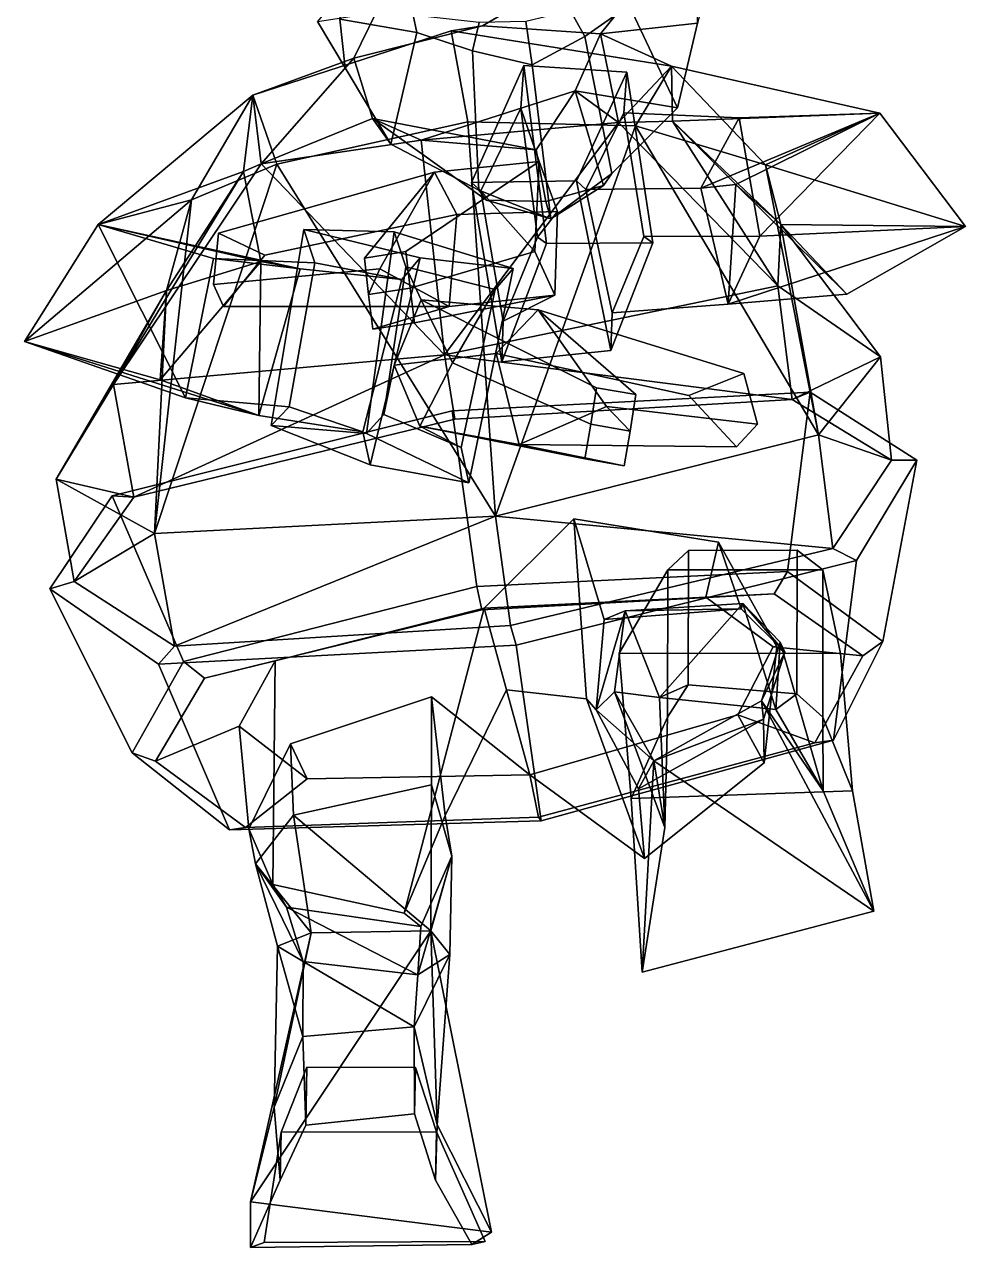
# Model space of a CAD drawing. Extents: x -149 to 137, y -214 to 356.
# Drawn here: x -148.9 to 136.9, y -214.1 to 157.4 of the extents above; entities that cross this region are included whole.
import ezdxf

# ---------------------------------------------------------------- set-up
doc = ezdxf.new("R2010")
doc.units = 0

msp = doc.modelspace()

# ---------------------------------------------------------------- linework, layer by layer
for points in [[(26.019169, 154.550995, 8.360332), (-9.78468, 156.968262, -10.542089), (-1.065837, 162.040588, -32.704002), (39.562607, 171.474426, -24.187868)], [(55.540085, 157.812531, 16.568977), (26.019169, 154.550995, 8.360332), (39.562607, 171.474426, -24.187868), (59.645699, 173.519714, 8.243686)], [(34.742367, 163.158936, 62.493526), (49.418957, 132.110352, 39.7701), (55.540085, 157.812531, 16.568977), (55.2421, 172.804749, 44.893772)], [(-51.475811, 144.172852, 20.11179), (-53.101048, 158.995911, 48.480522), (-50.879509, 169.472595, 42.483795), (-59.918949, 158.28064, 12.201929)], [(-50.879509, 169.472595, 42.483795), (-53.101048, 158.995911, 48.480522), (-29.737837, 154.940643, 64.628174), (-30.835779, 160.211304, 72.569351)], [(21.235703, 153.68869, 85.519745), (34.742367, 163.158936, 62.493526), (34.999069, 168.602264, 70.389862), (16.885857, 161.553497, 81.361115)], [(-51.475811, 144.172852, 20.11179), (-59.918949, 158.28064, 12.201929), (-42.118744, 161.063721, -21.483767), (-48.917171, 147.105164, 8.259896)], [(-48.917171, 147.105164, 8.259896), (-42.118744, 161.063721, -21.483767), (-1.065837, 162.040588, -32.704002), (-9.78468, 156.968262, -10.542089)], [(-12.820107, 149.348114, 86.647179), (-10.859841, 158.017181, 82.279648), (-30.835779, 160.211304, 72.569351), (-29.737837, 154.940643, 64.628174)], [(5.297358, 145.110565, 94.325317), (21.235703, 153.68869, 85.519745), (16.885857, 161.553497, 81.361115), (3.400343, 158.313904, 87.855492)], [(29.483265, 112.168213, 77.755455), (49.418957, 132.110352, 39.7701), (34.742367, 163.158936, 62.493526), (21.235703, 153.68869, 85.519745)], [(-19.273649, 155.496643, -15.530874), (-79.560959, 135.950439, -17.213139), (-48.917171, 147.105164, 8.259896), (-9.78468, 156.968262, -10.542089)], [(-29.737837, 154.940643, 64.628174), (-53.101048, 158.995911, 48.480522), (-51.475811, 144.172852, 20.11179), (-37.613323, 121.0177, 42.65134)], [(-9.78468, 156.968262, -10.542089), (26.019169, 154.550995, 8.360332), (47.549129, 144.685425, -17.251844), (-19.273649, 155.496643, -15.530874)], [(5.297358, 145.110565, 94.325317), (3.400343, 158.313904, 87.855492), (-10.859841, 158.017181, 82.279648), (-12.820107, 149.348114, 86.647179)], [(49.418957, 132.110352, 39.7701), (18.299456, 137.267578, 33.046604), (26.019169, 154.550995, 8.360332), (55.540085, 157.812531, 16.568977)], [(-19.273649, 155.496643, -15.530874), (-14.25439, 127.789185, -61.069496), (-72.231888, 115.002045, -56.758469), (-79.560959, 135.950439, -17.213139)], [(-10.888273, 107.022675, 79.09198), (-12.820107, 149.348114, 86.647179), (-29.737837, 154.940643, 64.628174), (-37.613323, 121.0177, 42.65134)], [(-19.273649, 155.496643, -15.530874), (47.549129, 144.685425, -17.251844), (36.671589, 126.597137, -53.761028), (-14.25439, 127.789185, -61.069496)], [(10.931698, 98.399017, 84.681419), (29.483265, 112.168213, 77.755455), (21.235703, 153.68869, 85.519745), (5.297358, 145.110565, 94.325317)], [(31.517584, 127.573792, 41.395271), (26.019169, 154.550995, 8.360332), (18.299456, 137.267578, 33.046604)], [(47.549129, 144.685425, -17.251844), (26.019169, 154.550995, 8.360332), (31.517584, 127.573792, 41.395271)], [(10.931698, 98.399017, 84.681419), (5.297358, 145.110565, 94.325317), (-12.820107, 149.348114, 86.647179), (-10.888273, 107.022675, 79.09198)], [(-79.560959, 135.950439, -17.213139), (-77.04528, 115.046936, 38.156963), (-48.917171, 147.105164, 8.259896)], [(-77.04528, 115.046936, 38.156963), (-43.264057, 128.785583, 32.93219), (-48.917171, 147.105164, 8.259896)], [(-37.613323, 121.0177, 42.65134), (-51.475811, 144.172852, 20.11179), (-48.917171, 147.105164, 8.259896), (-43.264057, 128.785583, 32.93219)], [(18.759064, 109.901611, 69.871445), (-13.179877, 109.404205, 78.641739), (2.766244, 144.930908, 140.359558), (34.052998, 142.937958, 132.196793)], [(-13.179877, 109.404205, 78.641739), (-10.359131, 106.815582, 89.94854), (1.833014, 131.965698, 136.319275), (2.766244, 144.930908, 140.359558)], [(9.655846, 90.850937, 170.229889), (2.766244, 144.930908, 140.359558), (1.833014, 131.965698, 136.319275), (6.940658, 92.760071, 159.333496)], [(9.655846, 90.850937, 170.229889), (41.967888, 91.045227, 162.956009), (34.052998, 142.937958, 132.196793), (2.766244, 144.930908, 140.359558)], [(18.759064, 109.901611, 69.871445), (34.052998, 142.937958, 132.196793), (33.143055, 130.579041, 128.263397), (21.627657, 107.228333, 81.369225)], [(47.935226, 128.069305, 24.02858), (47.549129, 144.685425, -17.251844), (31.517584, 127.573792, 41.395271)], [(41.967888, 91.045227, 162.956009), (39.210098, 92.943176, 151.887833), (33.143055, 130.579041, 128.263397), (34.052998, 142.937958, 132.196793)], [(76.155785, 114.734863, -36.275158), (36.671589, 126.597137, -53.761028), (47.549129, 144.685425, -17.251844)], [(47.935226, 128.069305, 24.02858), (110.857033, 130.463379, 88.295403), (47.549129, 144.685425, -17.251844)], [(76.155785, 114.734863, -36.275158), (47.549129, 144.685425, -17.251844), (110.857033, 130.463379, 88.295403)], [(-82.419342, 112.759277, 20.359606), (-79.560959, 135.950439, -17.213139), (-126.549553, 96.629868, 76.763428)], [(-98.175758, 104.085587, -41.470562), (-126.549553, 96.629868, 76.763428), (-79.560959, 135.950439, -17.213139)], [(-98.175758, 104.085587, -41.470562), (-79.560959, 135.950439, -17.213139), (-72.231888, 115.002045, -56.758469)], [(-82.419342, 112.759277, 20.359606), (-77.04528, 115.046936, 38.156963), (-79.560959, 135.950439, -17.213139)], [(6.543421, 119.316956, 32.660107), (-28.397575, 122.282532, 42.87886), (18.299456, 137.267578, 33.046604)], [(-28.397575, 122.282532, 42.87886), (31.517584, 127.573792, 41.395271), (18.299456, 137.267578, 33.046604)], [(26.994642, 108.527924, 62.266491), (9.420463, 103.612656, 59.104565), (6.543421, 119.316956, 32.660107), (18.299456, 137.267578, 33.046604)], [(29.483265, 112.168213, 77.755455), (26.994642, 108.527924, 62.266491), (18.299456, 137.267578, 33.046604), (49.418957, 132.110352, 39.7701)], [(6.103876, 88.39032, 98.875374), (7.421338, 115.725189, 121.081558), (1.833014, 131.965698, 136.319275), (-10.359131, 106.815582, 89.94854)], [(12.964046, 100.543915, 145.66626), (6.940658, 92.760071, 159.333496), (1.833014, 131.965698, 136.319275), (7.421338, 115.725189, 121.081558)], [(68.12632, 129.029602, 119.262459), (56.511906, 107.678406, 72.012749), (21.627657, 107.228333, 81.369225), (33.143055, 130.579041, 128.263397)], [(39.210098, 92.943176, 151.887833), (74.402603, 93.142822, 143.767685), (68.12632, 129.029602, 119.262459), (33.143055, 130.579041, 128.263397)], [(47.935226, 128.069305, 24.02858), (67.183426, 108.754822, 67.803665), (110.857033, 130.463379, 88.295403)], [(56.511906, 107.678406, 72.012749), (110.857033, 130.463379, 88.295403), (67.183426, 108.754822, 67.803665)], [(56.511906, 107.678406, 72.012749), (68.12632, 129.029602, 119.262459), (110.857033, 130.463379, 88.295403)], [(74.402603, 93.142822, 143.767685), (110.857033, 130.463379, 88.295403), (68.12632, 129.029602, 119.262459)], [(74.402603, 93.142822, 143.767685), (136.905396, 96.072525, 94.224991), (110.857033, 130.463379, 88.295403)], [(76.155785, 114.734863, -36.275158), (110.857033, 130.463379, 88.295403), (136.905396, 96.072525, 94.224991)], [(-28.397575, 122.282532, 42.87886), (-43.264057, 128.785583, 32.93219), (-77.04528, 115.046936, 38.156963)], [(-5.88601, 8.05014, -101.381866), (-72.231888, 115.002045, -56.758469), (-14.25439, 127.789185, -61.069496)], [(-10.888273, 107.022675, 79.09198), (-37.613323, 121.0177, 42.65134), (-43.264057, 128.785583, 32.93219), (-8.580415, 103.993713, 63.444221)], [(-8.580415, 103.993713, 63.444221), (-43.264057, 128.785583, 32.93219), (6.543421, 119.316956, 32.660107), (9.420463, 103.612656, 59.104565)], [(6.543421, 119.316956, 32.660107), (-43.264057, 128.785583, 32.93219), (-28.397575, 122.282532, 42.87886)], [(-21.330664, 57.104584, 111.002663), (31.517584, 127.573792, 41.395271), (-28.397575, 122.282532, 42.87886)], [(-21.330664, 57.104584, 111.002663), (79.915749, 77.971344, 82.525177), (31.517584, 127.573792, 41.395271)], [(-5.88601, 8.05014, -101.381866), (-14.25439, 127.789185, -61.069496), (36.671589, 126.597137, -53.761028)], [(92.282341, 32.777893, -64.649445), (-5.88601, 8.05014, -101.381866), (36.671589, 126.597137, -53.761028)], [(79.915749, 77.971344, 82.525177), (47.935226, 128.069305, 24.02858), (31.517584, 127.573792, 41.395271)], [(92.282341, 32.777893, -64.649445), (36.671589, 126.597137, -53.761028), (76.155785, 114.734863, -36.275158)], [(79.915749, 77.971344, 82.525177), (80.77552, 96.678268, 0.623871), (47.935226, 128.069305, 24.02858)], [(80.77552, 96.678268, 0.623871), (67.183426, 108.754822, 67.803665), (47.935226, 128.069305, 24.02858)], [(-21.330664, 57.104584, 111.002663), (-28.397575, 122.282532, 42.87886), (-77.04528, 115.046936, 38.156963)], [(-45.645802, 86.455414, 81.86499), (-24.365753, 112.568115, 130.607315), (7.421338, 115.725189, 121.081558), (-33.074612, 88.38829, 79.479378)], [(-31.781075, 77.350861, 81.861626), (-33.074612, 88.38829, 79.479378), (7.421338, 115.725189, 121.081558), (6.103876, 88.39032, 98.875374)], [(-17.598551, 99.632507, 163.868988), (12.964046, 100.543915, 145.66626), (7.421338, 115.725189, 121.081558), (-24.365753, 112.568115, 130.607315)], [(-82.419342, 112.759277, 20.359606), (-126.549553, 96.629868, 76.763428), (-77.118629, 85.350403, 61.274426)], [(-21.330664, 57.104584, 111.002663), (-77.04528, 115.046936, 38.156963), (-121.839149, 47.99733, 74.776611)], [(-121.839149, 47.99733, 74.776611), (-77.04528, 115.046936, 38.156963), (-82.419342, 112.759277, 20.359606)], [(-121.839149, 47.99733, 74.776611), (-82.419342, 112.759277, 20.359606), (-105.733658, 76.597809, -9.105298)], [(-109.472549, 2.803879, -72.39801), (-72.231888, 115.002045, -56.758469), (-5.88601, 8.05014, -101.381866)], [(-109.472549, 2.803879, -72.39801), (-98.175758, 104.085587, -41.470562), (-72.231888, 115.002045, -56.758469)], [(-105.733658, 76.597809, -9.105298), (-82.419342, 112.759277, 20.359606), (-77.118629, 85.350403, 61.274426)], [(-91.524048, 78.405548, 126.682129), (-89.992592, 93.957581, 141.449677), (-24.365753, 112.568115, 130.607315), (-41.038055, 83.127716, 105.949745)], [(-75.910477, 87.301117, 156.712051), (-17.598551, 99.632507, 163.868988), (-24.365753, 112.568115, 130.607315), (-89.992592, 93.957581, 141.449677)], [(-44.387844, 75.384247, 84.131416), (-41.038055, 83.127716, 105.949745), (-24.365753, 112.568115, 130.607315), (-45.645802, 86.455414, 81.86499)], [(10.931698, 98.399017, 84.681419), (26.994642, 108.527924, 62.266491), (29.483265, 112.168213, 77.755455)], [(92.282341, 32.777893, -64.649445), (76.155785, 114.734863, -36.275158), (80.77552, 96.678268, 0.623871)], [(80.77552, 96.678268, 0.623871), (76.155785, 114.734863, -36.275158), (136.905396, 96.072525, 94.224991)], [(29.213495, 58.382919, 110.868843), (-3.921851, 54.958984, 118.483345), (-13.179877, 109.404205, 78.641739), (18.759064, 109.901611, 69.871445)], [(-3.921851, 54.958984, 118.483345), (-3.484678, 67.272491, 120.51133), (-10.359131, 106.815582, 89.94854), (-13.179877, 109.404205, 78.641739)], [(10.931698, 98.399017, 84.681419), (9.420463, 103.612656, 59.104565), (26.994642, 108.527924, 62.266491)], [(29.213495, 58.382919, 110.868843), (18.759064, 109.901611, 69.871445), (21.627657, 107.228333, 81.369225), (29.614788, 69.785919, 112.732582)], [(64.759453, 72.454681, 104.473221), (56.511906, 107.678406, 72.012749), (67.183426, 108.754822, 67.803665)], [(64.759453, 72.454681, 104.473221), (67.183426, 108.754822, 67.803665), (100.827736, 75.501312, 76.946602)], [(100.827736, 75.501312, 76.946602), (67.183426, 108.754822, 67.803665), (80.77552, 96.678268, 0.623871)], [(-98.175758, 104.085587, -41.470562), (-148.924545, 61.108658, 64.897606), (-126.549553, 96.629868, 76.763428)], [(-105.733658, 76.597809, -9.105298), (-148.924545, 61.108658, 64.897606), (-98.175758, 104.085587, -41.470562)], [(-109.472549, 2.803879, -72.39801), (-105.733658, 76.597809, -9.105298), (-98.175758, 104.085587, -41.470562)], [(10.931698, 98.399017, 84.681419), (-10.888273, 107.022675, 79.09198), (-8.580415, 103.993713, 63.444221)], [(12.147812, 75.168655, 128.241104), (6.103876, 88.39032, 98.875374), (-10.359131, 106.815582, 89.94854), (-3.484678, 67.272491, 120.51133)], [(56.511906, 107.678406, 72.012749), (64.759453, 72.454681, 104.473221), (29.614788, 69.785919, 112.732582), (21.627657, 107.228333, 81.369225)], [(-19.897184, 71.717499, 136.701065), (12.147812, 75.168655, 128.241104), (12.964046, 100.543915, 145.66626), (-17.598551, 99.632507, 163.868988)], [(10.931698, 98.399017, 84.681419), (-8.580415, 103.993713, 63.444221), (9.420463, 103.612656, 59.104565)], [(12.147812, 75.168655, 128.241104), (-3.484678, 67.272491, 120.51133), (6.940658, 92.760071, 159.333496), (12.964046, 100.543915, 145.66626)], [(-100.019791, 43.950439, 123.284142), (-126.549553, 96.629868, 76.763428), (-148.924545, 61.108658, 64.897606)], [(-65.143311, 83.211243, 69.225311), (-77.118629, 85.350403, 61.274426), (-126.549553, 96.629868, 76.763428)], [(-65.143311, 83.211243, 69.225311), (-126.549553, 96.629868, 76.763428), (-91.513519, 86.269562, 115.253159)], [(-100.019791, 43.950439, 123.284142), (-91.513519, 86.269562, 115.253159), (-126.549553, 96.629868, 76.763428)], [(-88.431282, 71.712738, 144.565796), (-19.897184, 71.717499, 136.701065), (-17.598551, 99.632507, 163.868988), (-75.910477, 87.301117, 156.712051)], [(79.915749, 77.971344, 82.525177), (111.106934, 56.463577, 1.652997), (80.77552, 96.678268, 0.623871)], [(111.106934, 56.463577, 1.652997), (92.282341, 32.777893, -64.649445), (80.77552, 96.678268, 0.623871)], [(100.827736, 75.501312, 76.946602), (80.77552, 96.678268, 0.623871), (136.905396, 96.072525, 94.224991)], [(-88.431282, 71.712738, 144.565796), (-75.910477, 87.301117, 156.712051), (-89.992592, 93.957581, 141.449677), (-91.524048, 78.405548, 126.682129)], [(-45.057056, 33.202744, 165.251129), (-36.606621, 94.441055, 158.70816), (-64.062035, 95.095505, 141.525742), (-73.985313, 35.574295, 149.2966)], [(-73.985313, 35.574295, 149.2966), (-64.062035, 95.095505, 141.525742), (-60.70179, 84.947784, 134.124741), (-68.567719, 41.308502, 140.841965)], [(-28.741579, 86.505615, 79.168442), (-64.062035, 95.095505, 141.525742), (-36.606621, 94.441055, 158.70816), (-0.540653, 83.315308, 96.250343)], [(-28.741579, 86.505615, 79.168442), (-34.292164, 79.892822, 87.714577), (-60.70179, 84.947784, 134.124741), (-64.062035, 95.095505, 141.525742)], [(-45.057056, 33.202744, 165.251129), (-39.728039, 38.885941, 156.941422), (-33.125275, 83.764709, 151.014816), (-36.606621, 94.441055, 158.70816)], [(-0.540653, 83.315308, 96.250343), (-36.606621, 94.441055, 158.70816), (-33.125275, 83.764709, 151.014816), (-6.00349, 76.850006, 104.668098)], [(29.213495, 58.382919, 110.868843), (29.614788, 69.785919, 112.732582), (39.210098, 92.943176, 151.887833), (41.967888, 91.045227, 162.956009)], [(64.759453, 72.454681, 104.473221), (74.402603, 93.142822, 143.767685), (39.210098, 92.943176, 151.887833), (29.614788, 69.785919, 112.732582)], [(64.759453, 72.454681, 104.473221), (100.827736, 75.501312, 76.946602), (136.905396, 96.072525, 94.224991)], [(64.759453, 72.454681, 104.473221), (136.905396, 96.072525, 94.224991), (74.402603, 93.142822, 143.767685)], [(-3.921851, 54.958984, 118.483345), (9.655846, 90.850937, 170.229889), (6.940658, 92.760071, 159.333496), (-3.484678, 67.272491, 120.51133)], [(29.213495, 58.382919, 110.868843), (41.967888, 91.045227, 162.956009), (9.655846, 90.850937, 170.229889), (-3.921851, 54.958984, 118.483345)], [(-68.567719, 41.308502, 140.841965), (-60.70179, 84.947784, 134.124741), (-91.513519, 86.269562, 115.253159), (-100.019791, 43.950439, 123.284142)], [(-91.513519, 86.269562, 115.253159), (-60.70179, 84.947784, 134.124741), (-34.292164, 79.892822, 87.714577), (-65.143311, 83.211243, 69.225311)], [(-43.910641, 23.671326, 95.478325), (-46.113506, 33.665756, 100.856224), (-34.292164, 79.892822, 87.714577), (-28.741579, 86.505615, 79.168442)], [(-44.387844, 75.384247, 84.131416), (-45.645802, 86.455414, 81.86499), (-33.074612, 88.38829, 79.479378), (-31.781075, 77.350861, 81.861626)], [(-43.910641, 23.671326, 95.478325), (-28.741579, 86.505615, 79.168442), (-0.540653, 83.315308, 96.250343), (-13.915786, 18.169556, 110.895668)], [(-30.507973, 66.816498, 84.679375), (-31.781075, 77.350861, 81.861626), (6.103876, 88.39032, 98.875374), (12.147812, 75.168655, 128.241104)], [(-107.694817, 49.436356, 50.926365), (-105.733658, 76.597809, -9.105298), (-77.118629, 85.350403, 61.274426)], [(-77.76664, 38.666, 84.016876), (-107.694817, 49.436356, 50.926365), (-77.118629, 85.350403, 61.274426)], [(-88.431282, 71.712738, 144.565796), (-91.524048, 78.405548, 126.682129), (-41.038055, 83.127716, 105.949745), (-19.897184, 71.717499, 136.701065)], [(-77.76664, 38.666, 84.016876), (-77.118629, 85.350403, 61.274426), (-65.143311, 83.211243, 69.225311)], [(-65.143311, 83.211243, 69.225311), (-34.292164, 79.892822, 87.714577), (-46.113506, 33.665756, 100.856224), (-77.76664, 38.666, 84.016876)], [(-43.119282, 64.874878, 87.061333), (-19.897184, 71.717499, 136.701065), (-41.038055, 83.127716, 105.949745), (-44.387844, 75.384247, 84.131416)], [(-36.620632, 53.937958, 145.252991), (-28.425707, 73.76622, 128.300201), (-33.125275, 83.764709, 151.014816), (-39.728039, 38.885941, 156.941422)], [(-18.963684, 54.638977, 103.635086), (-6.00349, 76.850006, 104.668098), (-33.125275, 83.764709, 151.014816), (-28.425707, 73.76622, 128.300201)], [(-13.915786, 18.169556, 110.895668), (-0.540653, 83.315308, 96.250343), (-6.00349, 76.850006, 104.668098), (-16.302399, 28.956497, 116.71566)], [(-107.694817, 49.436356, 50.926365), (-148.924545, 61.108658, 64.897606), (-105.733658, 76.597809, -9.105298)], [(-121.839149, 47.99733, 74.776611), (-105.733658, 76.597809, -9.105298), (-139.282547, 19.264099, -7.963419)], [(-139.282547, 19.264099, -7.963419), (-105.733658, 76.597809, -9.105298), (-109.472549, 2.803879, -72.39801)], [(-43.119282, 64.874878, 87.061333), (-44.387844, 75.384247, 84.131416), (-31.781075, 77.350861, 81.861626), (-30.507973, 66.816498, 84.679375)], [(-43.119282, 64.874878, 87.061333), (-30.507973, 66.816498, 84.679375), (12.147812, 75.168655, 128.241104), (-19.897184, 71.717499, 136.701065)], [(-28.870749, 35.392059, 125.041321), (-16.302399, 28.956497, 116.71566), (-6.00349, 76.850006, 104.668098), (-18.963684, 54.638977, 103.635086)], [(84.232758, 43.535324, 79.346359), (79.915749, 77.971344, 82.525177), (-21.330664, 57.104584, 111.002663)], [(84.232758, 43.535324, 79.346359), (111.106934, 56.463577, 1.652997), (79.915749, 77.971344, 82.525177)], [(-5.651666, 57.423035, 168.92485), (7.138364, 70.686615, 137.62059), (-28.425707, 73.76622, 128.300201), (-36.620632, 53.937958, 145.252991)], [(23.083714, 35.976944, 90.584793), (-18.963684, 54.638977, 103.635086), (-28.425707, 73.76622, 128.300201), (24.85825, 47.029922, 88.621208)], [(36.772762, 44.962585, 93.229118), (24.85825, 47.029922, 88.621208), (-28.425707, 73.76622, 128.300201), (7.138364, 70.686615, 137.62059)], [(52.910538, 44.680206, 172.338135), (69.577164, 51.393723, 159.980652), (7.138364, 70.686615, 137.62059), (-5.651666, 57.423035, 168.92485)], [(73.674271, 36.002045, 145.537598), (27.836693, 41.394287, 116.028114), (7.138364, 70.686615, 137.62059), (69.577164, 51.393723, 159.980652)], [(35.05407, 33.876907, 95.084854), (36.772762, 44.962585, 93.229118), (7.138364, 70.686615, 137.62059), (27.836693, 41.394287, 116.028114)], [(-77.76664, 38.666, 84.016876), (-100.019791, 43.950439, 123.284142), (-148.924545, 61.108658, 64.897606)], [(-77.76664, 38.666, 84.016876), (-148.924545, 61.108658, 64.897606), (-107.694817, 49.436356, 50.926365)], [(-115.722305, 13.828705, 71.666916), (-21.330664, 57.104584, 111.002663), (-121.839149, 47.99733, 74.776611)], [(-115.722305, 13.828705, 71.666916), (-18.169071, 37.567062, 104.259552), (-21.330664, 57.104584, 111.002663)], [(1.380036, 29.807373, 142.268555), (-5.651666, 57.423035, 168.92485), (-36.620632, 53.937958, 145.252991), (-28.870749, 35.392059, 125.041321)], [(84.232758, 43.535324, 79.346359), (-21.330664, 57.104584, 111.002663), (-18.169071, 37.567062, 104.259552)], [(67.335709, 29.128235, 162.471512), (52.910538, 44.680206, 172.338135), (-5.651666, 57.423035, 168.92485), (1.380036, 29.807373, 142.268555)], [(84.232758, 43.535324, 79.346359), (114.370163, 25.08139, 8.512494), (111.106934, 56.463577, 1.652997)], [(114.370163, 25.08139, 8.512494), (92.282341, 32.777893, -64.649445), (111.106934, 56.463577, 1.652997)], [(-28.870749, 35.392059, 125.041321), (-36.620632, 53.937958, 145.252991), (-39.728039, 38.885941, 156.941422), (-16.302399, 28.956497, 116.71566)], [(21.253157, 25.421738, 92.986824), (-28.870749, 35.392059, 125.041321), (-18.963684, 54.638977, 103.635086), (23.083714, 35.976944, 90.584793)], [(67.335709, 29.128235, 162.471512), (73.674271, 36.002045, 145.537598), (69.577164, 51.393723, 159.980652), (52.910538, 44.680206, 172.338135)], [(-115.722305, 13.828705, 71.666916), (-121.839149, 47.99733, 74.776611), (-139.282547, 19.264099, -7.963419)], [(-11.491745, -13.317764, 127.236687), (82.836197, -8.778503, 98.072754), (89.748428, 45.757721, 87.84549), (-18.996454, 40.031769, 116.268425)], [(-18.996454, 40.031769, 116.268425), (89.748428, 45.757721, 87.84549), (84.232758, 43.535324, 79.346359), (-18.169071, 37.567062, 104.259552)], [(35.05407, 33.876907, 95.084854), (23.083714, 35.976944, 90.584793), (24.85825, 47.029922, 88.621208), (36.772762, 44.962585, 93.229118)], [(89.748428, 45.757721, 87.84549), (82.836197, -8.778503, 98.072754), (111.815025, -29.971596, 19.135365), (122.068382, 25.061005, 9.036418)], [(122.068382, 25.061005, 9.036418), (114.370163, 25.08139, 8.512494), (84.232758, 43.535324, 79.346359), (89.748428, 45.757721, 87.84549)], [(-77.76664, 38.666, 84.016876), (-46.113506, 33.665756, 100.856224), (-68.567719, 41.308502, 140.841965), (-100.019791, 43.950439, 123.284142)], [(-43.910641, 23.671326, 95.478325), (-73.985313, 35.574295, 149.2966), (-68.567719, 41.308502, 140.841965), (-46.113506, 33.665756, 100.856224)], [(67.335709, 29.128235, 162.471512), (1.380036, 29.807373, 142.268555), (27.836693, 41.394287, 116.028114), (73.674271, 36.002045, 145.537598)], [(33.207729, 23.345322, 97.59832), (35.05407, 33.876907, 95.084854), (27.836693, 41.394287, 116.028114), (1.380036, 29.807373, 142.268555)], [(-11.491745, -13.317764, 127.236687), (-18.996454, 40.031769, 116.268425), (-122.267166, 14.259323, 79.702858), (-100.608734, -36.032272, 91.027397)], [(-18.996454, 40.031769, 116.268425), (-18.169071, 37.567062, 104.259552), (-115.722305, 13.828705, 71.666916), (-122.267166, 14.259323, 79.702858)], [(-13.915786, 18.169556, 110.895668), (-16.302399, 28.956497, 116.71566), (-39.728039, 38.885941, 156.941422), (-45.057056, 33.202744, 165.251129)], [(-43.910641, 23.671326, 95.478325), (-13.915786, 18.169556, 110.895668), (-45.057056, 33.202744, 165.251129), (-73.985313, 35.574295, 149.2966)], [(33.207729, 23.345322, 97.59832), (1.380036, 29.807373, 142.268555), (-28.870749, 35.392059, 125.041321), (21.253157, 25.421738, 92.986824)], [(33.207729, 23.345322, 97.59832), (21.253157, 25.421738, 92.986824), (23.083714, 35.976944, 90.584793), (35.05407, 33.876907, 95.084854)], [(96.62722, -1.759918, -68.159782), (-5.88601, 8.05014, -101.381866), (92.282341, 32.777893, -64.649445)], [(114.370163, 25.08139, 8.512494), (96.62722, -1.759918, -68.159782), (92.282341, 32.777893, -64.649445)], [(103.754166, -5.425903, -78.836449), (96.62722, -1.759918, -68.159782), (114.370163, 25.08139, 8.512494), (122.068382, 25.061005, 9.036418)], [(111.815025, -29.971596, 19.135365), (96.841927, -59.962128, -68.609184), (103.754166, -5.425903, -78.836449), (122.068382, 25.061005, 9.036418)], [(-115.722305, 13.828705, 71.666916), (-139.282547, 19.264099, -7.963419), (-133.800217, -11.788391, -1.018696)], [(-133.800217, -11.788391, -1.018696), (-139.282547, 19.264099, -7.963419), (-109.472549, 2.803879, -72.39801)], [(-122.267166, 14.259323, 79.702858), (-141.177658, -14.048523, -1.073765), (-116.178108, -63.843735, 10.3791), (-100.608734, -36.032272, 91.027397)], [(-141.177658, -14.048523, -1.073765), (-122.267166, 14.259323, 79.702858), (-115.722305, 13.828705, 71.666916), (-133.800217, -11.788391, -1.018696)], [(-103.32785, -31.46653, -75.839226), (-109.472549, 2.803879, -72.39801), (-5.88601, 8.05014, -101.381866)], [(-103.32785, -31.46653, -75.839226), (-5.88601, 8.05014, -101.381866), (-1.297873, -25.182922, -100.833588)], [(96.62722, -1.759918, -68.159782), (-1.297873, -25.182922, -100.833588), (-5.88601, 8.05014, -101.381866)], [(-9.259469, -19.910492, 94.616196), (17.939777, 7.22229, 55.093189), (61.824497, 0.151749, 37.581573), (57.984348, -16.493988, 73.615372)], [(21.734138, -47.417084, 21.32584), (17.939777, 7.22229, 55.093189), (-9.259469, -19.910492, 94.616196), (-2.478869, -44.690033, 13.920417)], [(27.110857, -23.299057, 42.360508), (17.939777, 7.22229, 55.093189), (21.734138, -47.417084, 21.32584), (24.730293, -50.759727, 29.833448)], [(27.110857, -23.299057, 42.360508), (68.732948, -20.123444, 31.80921), (61.824497, 0.151749, 37.581573), (17.939777, 7.22229, 55.093189)], [(-133.800217, -11.788391, -1.018696), (-109.472549, 2.803879, -72.39801), (-103.32785, -31.46653, -75.839226)], [(57.984348, -16.493988, 73.615372), (61.824497, 0.151749, 37.581573), (79.546829, -31.610672, 15.227695), (78.468773, -31.666283, 17.215523)], [(68.732948, -20.123444, 31.80921), (82.059776, -33.220764, 21.637121), (79.546829, -31.610672, 15.227695), (61.824497, 0.151749, 37.581573)], [(103.754166, -5.425903, -78.836449), (0.462036, -31.10833, -115.421326), (-1.297873, -25.182922, -100.833588), (96.62722, -1.759918, -68.159782)], [(46.454739, -8.233856, 151.348877), (52.733242, -2.390045, 126.775627), (52.706352, -43.131371, 94.40226), (46.420776, -52.984222, 112.518394)], [(46.454739, -8.233856, 151.348877), (93.594635, -8.214355, 151.285187), (85.722504, -2.235901, 126.610222), (52.733242, -2.390045, 126.775627)], [(52.733242, -2.390045, 126.775627), (85.722504, -2.235901, 126.610222), (85.700066, -45.902275, 96.635803), (52.706352, -43.131371, 94.40226)], [(93.594635, -8.214355, 151.285187), (93.560677, -52.964722, 112.454697), (85.700066, -45.902275, 96.635803), (85.722504, -2.235901, 126.610222)], [(96.841927, -59.962128, -68.609184), (7.976225, -84.46299, -104.451218), (0.462036, -31.10833, -115.421326), (103.754166, -5.425903, -78.836449)], [(-11.491745, -13.317764, 127.236687), (-10.01172, -20.421967, 116.181664), (78.754036, -15.483109, 90.54937), (82.836197, -8.778503, 98.072754)], [(31.727774, -33.562836, 173.147415), (98.911324, -33.675552, 173.177475), (93.594635, -8.214355, 151.285187), (46.454739, -8.233856, 151.348877)], [(31.727774, -33.562836, 173.147415), (46.454739, -8.233856, 151.348877), (46.420776, -52.984222, 112.518394), (35.375866, -77.661552, 118.363441)], [(82.836197, -8.778503, 98.072754), (78.754036, -15.483109, 90.54937), (105.746956, -34.404205, 19.594734), (111.815025, -29.971596, 19.135365)], [(98.911324, -33.675552, 173.177475), (102.56221, -75.370544, 121.2062), (93.560677, -52.964722, 112.454697), (93.594635, -8.214355, 151.285187)], [(-108.261429, -36.924301, -86.97908), (-141.177658, -14.048523, -1.073765), (-133.800217, -11.788391, -1.018696), (-103.32785, -31.46653, -75.839226)], [(-116.178108, -63.843735, 10.3791), (-141.177658, -14.048523, -1.073765), (-108.261429, -36.924301, -86.97908), (-86.603004, -87.215889, -75.654541)], [(-11.491745, -13.317764, 127.236687), (-100.608734, -36.032272, 91.027397), (-94.203484, -41.178802, 83.906792), (-10.01172, -20.421967, 116.181664)], [(-10.01172, -20.421967, 116.181664), (-9.259469, -19.910492, 94.616196), (57.984348, -16.493988, 73.615372), (78.754036, -15.483109, 90.54937)], [(33.502693, -20.724457, 67.538712), (69.248138, -18.447342, 58.074993), (68.732948, -20.123444, 31.80921)], [(43.908981, -46.969604, 73.59938), (69.248138, -18.447342, 58.074993), (33.502693, -20.724457, 67.538712)], [(79.308746, -50.66066, 67.67083), (69.248138, -18.447342, 58.074993), (43.908981, -46.969604, 73.59938)], [(78.754036, -15.483109, 90.54937), (57.984348, -16.493988, 73.615372), (78.468773, -31.666283, 17.215523), (105.746956, -34.404205, 19.594734)], [(69.248138, -18.447342, 58.074993), (82.059776, -33.220764, 21.637121), (68.732948, -20.123444, 31.80921)], [(69.248138, -18.447342, 58.074993), (80.642502, -30.172348, 48.142864), (82.059776, -33.220764, 21.637121)], [(79.308746, -50.66066, 67.67083), (80.642502, -30.172348, 48.142864), (69.248138, -18.447342, 58.074993)], [(-10.01172, -20.421967, 116.181664), (-94.203484, -41.178802, 83.906792), (-72.825157, -35.927887, 68.591522), (-9.259469, -19.910492, 94.616196)], [(-9.259469, -19.910492, 94.616196), (-72.825157, -35.927887, 68.591522), (-73.53125, -103.850792, 30.591429), (-33.564083, -112.558136, 51.728951)], [(-2.478869, -44.690033, 13.920417), (-9.259469, -19.910492, 94.616196), (-33.564083, -112.558136, 51.728951), (-21.121178, -82.858147, 7.075964)], [(33.502693, -20.724457, 67.538712), (27.110857, -23.299057, 42.360508), (24.730293, -50.759727, 29.833448)], [(33.502693, -20.724457, 67.538712), (24.730293, -50.759727, 29.833448), (30.274097, -45.250465, 54.885551)], [(33.502693, -20.724457, 67.538712), (68.732948, -20.123444, 31.80921), (27.110857, -23.299057, 42.360508)], [(43.908981, -46.969604, 73.59938), (33.502693, -20.724457, 67.538712), (30.274097, -45.250465, 54.885551)], [(-108.261429, -36.924301, -86.97908), (-103.32785, -31.46653, -75.839226), (-1.297873, -25.182922, -100.833588), (0.462036, -31.10833, -115.421326)], [(-86.603004, -87.215889, -75.654541), (-108.261429, -36.924301, -86.97908), (0.462036, -31.10833, -115.421326), (7.976225, -84.46299, -104.451218)], [(78.468773, -31.666283, 17.215523), (79.546829, -31.610672, 15.227695), (75.766182, -66.863976, -11.738694), (67.778221, -52.285461, -42.941315)], [(105.746956, -34.404205, 19.594734), (78.468773, -31.666283, 17.215523), (67.778221, -52.285461, -42.941315), (91.148491, -60.778351, -56.956776)], [(80.642502, -30.172348, 48.142864), (74.951599, -48.027321, 39.933945), (82.059776, -33.220764, 21.637121)], [(93.680824, -75.400444, 69.581398), (74.951599, -48.027321, 39.933945), (80.642502, -30.172348, 48.142864)], [(74.951599, -48.027321, 39.933945), (75.516434, -53.549103, 13.751294), (82.059776, -33.220764, 21.637121)], [(82.059776, -33.220764, 21.637121), (75.516434, -53.549103, 13.751294), (75.766182, -66.863976, -11.738694), (79.546829, -31.610672, 15.227695)], [(93.680824, -75.400444, 69.581398), (80.642502, -30.172348, 48.142864), (79.308746, -50.66066, 67.67083)], [(111.815025, -29.971596, 19.135365), (105.746956, -34.404205, 19.594734), (91.148491, -60.778351, -56.956776), (96.841927, -59.962128, -68.609184)], [(-100.608734, -36.032272, 91.027397), (-116.178108, -63.843735, 10.3791), (-109.13694, -66.328751, 11.341941), (-94.203484, -41.178802, 83.906792)], [(-94.203484, -41.178802, 83.906792), (-109.13694, -66.328751, 11.341941), (-83.730095, -55.763596, 10.98614), (-72.825157, -35.927887, 68.591522)], [(-72.825157, -35.927887, 68.591522), (-83.730095, -55.763596, 10.98614), (-80.789734, -86.887451, -0.788818), (-73.53125, -103.850792, 30.591429)], [(98.911324, -33.675552, 173.177475), (31.727774, -33.562836, 173.147415), (35.375866, -77.661552, 118.363441), (102.56221, -75.370544, 121.2062)], [(45.62038, -86.458298, 74.307053), (46.420776, -52.984222, 112.518394), (52.706352, -43.131371, 94.40226), (43.908981, -46.969604, 73.59938)], [(43.908981, -46.969604, 73.59938), (52.706352, -43.131371, 94.40226), (85.700066, -45.902275, 96.635803), (79.308746, -50.66066, 67.67083)], [(-63.031284, -71.719368, -47.96516), (4.573453, -70.46257, -70.009117), (-25.265381, -46.81913, -37.86026), (-68.1371, -61.120438, -27.641556)], [(-67.233246, -82.714844, -24.462801), (-68.1371, -61.120438, -27.641556), (-25.265381, -46.81913, -37.86026), (-25.253906, -73.511909, -23.669353)], [(4.573453, -70.46257, -70.009117), (-2.478869, -44.690033, 13.920417), (-21.121178, -82.858147, 7.075964), (-25.265381, -46.81913, -37.86026)], [(-19.14856, -95.157326, -5.026816), (-25.253906, -73.511909, -23.669353), (-25.265381, -46.81913, -37.86026), (-21.121178, -82.858147, 7.075964)], [(21.734138, -47.417084, 21.32584), (-2.478869, -44.690033, 13.920417), (4.573453, -70.46257, -70.009117), (39.388523, -95.87883, -20.784143)], [(24.730293, -50.759727, 29.833448), (21.734138, -47.417084, 21.32584), (39.388523, -95.87883, -20.784143), (37.546986, -74.723137, 14.579107)], [(30.274097, -45.250465, 54.885551), (24.730293, -50.759727, 29.833448), (42.277256, -66.232109, 39.629406)], [(45.62038, -86.458298, 74.307053), (43.908981, -46.969604, 73.59938), (30.274097, -45.250465, 54.885551)], [(45.62038, -86.458298, 74.307053), (30.274097, -45.250465, 54.885551), (42.277256, -66.232109, 39.629406)], [(74.951599, -48.027321, 39.933945), (42.277256, -66.232109, 39.629406), (75.516434, -53.549103, 13.751294)], [(109.076042, -111.939407, 69.396309), (42.277256, -66.232109, 39.629406), (74.951599, -48.027321, 39.933945)], [(109.076042, -111.939407, 69.396309), (74.951599, -48.027321, 39.933945), (93.680824, -75.400444, 69.581398)], [(93.680824, -75.400444, 69.581398), (79.308746, -50.66066, 67.67083), (85.700066, -45.902275, 96.635803), (93.560677, -52.964722, 112.454697)], [(42.277256, -66.232109, 39.629406), (24.730293, -50.759727, 29.833448), (37.546986, -74.723137, 14.579107)], [(67.778221, -52.285461, -42.941315), (75.766182, -66.863976, -11.738694), (39.388523, -95.87883, -20.784143), (4.573453, -70.46257, -70.009117)], [(91.148491, -60.778351, -56.956776), (67.778221, -52.285461, -42.941315), (4.573453, -70.46257, -70.009117), (7.216573, -83.382355, -88.851875)], [(38.650833, -130.429962, 75.882126), (35.375866, -77.661552, 118.363441), (46.420776, -52.984222, 112.518394), (45.62038, -86.458298, 74.307053)], [(75.516434, -53.549103, 13.751294), (37.546986, -74.723137, 14.579107), (39.388523, -95.87883, -20.784143), (75.766182, -66.863976, -11.738694)], [(42.277256, -66.232109, 39.629406), (37.546986, -74.723137, 14.579107), (75.516434, -53.549103, 13.751294)], [(109.076042, -111.939407, 69.396309), (93.680824, -75.400444, 69.581398), (93.560677, -52.964722, 112.454697), (102.56221, -75.370544, 121.2062)], [(-109.13694, -66.328751, 11.341941), (-81.809029, -86.474037, -63.599354), (-63.031284, -71.719368, -47.96516), (-83.730095, -55.763596, 10.98614)], [(-83.730095, -55.763596, 10.98614), (-63.031284, -71.719368, -47.96516), (-68.1371, -61.120438, -27.641556), (-80.789734, -86.887451, -0.788818)], [(-78.791451, -97.571007, -14.748333), (-80.789734, -86.887451, -0.788818), (-68.1371, -61.120438, -27.641556), (-67.233246, -82.714844, -24.462801)], [(96.841927, -59.962128, -68.609184), (91.148491, -60.778351, -56.956776), (7.216573, -83.382355, -88.851875), (7.976225, -84.46299, -104.451218)], [(-116.178108, -63.843735, 10.3791), (-86.603004, -87.215889, -75.654541), (-81.809029, -86.474037, -63.599354), (-109.13694, -66.328751, 11.341941)], [(38.650833, -130.429962, 75.882126), (45.62038, -86.458298, 74.307053), (42.277256, -66.232109, 39.629406)], [(38.650833, -130.429962, 75.882126), (42.277256, -66.232109, 39.629406), (109.076042, -111.939407, 69.396309)], [(-81.809029, -86.474037, -63.599354), (7.216573, -83.382355, -88.851875), (4.573453, -70.46257, -70.009117), (-63.031284, -71.719368, -47.96516)], [(-25.545773, -117.868813, -33.501717), (-67.233246, -82.714844, -24.462801), (-25.253906, -73.511909, -23.669353)], [(-25.545773, -117.868813, -33.501717), (-25.253906, -73.511909, -23.669353), (-19.14856, -95.157326, -5.026816)], [(109.076042, -111.939407, 69.396309), (102.56221, -75.370544, 121.2062), (35.375866, -77.661552, 118.363441), (38.650833, -130.429962, 75.882126)], [(-86.603004, -87.215889, -75.654541), (7.976225, -84.46299, -104.451218), (7.216573, -83.382355, -88.851875), (-81.809029, -86.474037, -63.599354)], [(-61.814083, -118.481316, -31.344929), (-78.791451, -97.571007, -14.748333), (-67.233246, -82.714844, -24.462801)], [(-61.814083, -118.481316, -31.344929), (-67.233246, -82.714844, -24.462801), (-25.545773, -117.868813, -33.501717)], [(-28.555065, -116.52597, 10.358235), (-19.14856, -95.157326, -5.026816), (-21.121178, -82.858147, 7.075964), (-33.564083, -112.558136, 51.728951)], [(-69.378998, -110.673988, -2.344871), (-73.53125, -103.850792, 30.591429), (-80.789734, -86.887451, -0.788818), (-78.791451, -97.571007, -14.748333)], [(-29.407848, -131.229156, 6.063795), (-19.690168, -125.069374, -12.253279), (-19.14856, -95.157326, -5.026816)], [(-29.407848, -131.229156, 6.063795), (-19.14856, -95.157326, -5.026816), (-28.555065, -116.52597, 10.358235)], [(-19.690168, -125.069374, -12.253279), (-25.545773, -117.868813, -33.501717), (-19.14856, -95.157326, -5.026816)], [(-64.324432, -127.165535, -5.627343), (-69.378998, -110.673988, -2.344871), (-78.791451, -97.571007, -14.748333)], [(-64.324432, -127.165535, -5.627343), (-78.791451, -97.571007, -14.748333), (-72.094154, -122.528778, -19.27215)], [(-72.094154, -122.528778, -19.27215), (-78.791451, -97.571007, -14.748333), (-61.814083, -118.481316, -31.344929)], [(-28.555065, -116.52597, 10.358235), (-33.564083, -112.558136, 51.728951), (-73.53125, -103.850792, 30.591429), (-69.378998, -110.673988, -2.344871)], [(-29.407848, -131.229156, 6.063795), (-28.555065, -116.52597, 10.358235), (-69.378998, -110.673988, -2.344871)], [(-29.407848, -131.229156, 6.063795), (-69.378998, -110.673988, -2.344871), (-64.324432, -127.165535, -5.627343)], [(-80.225967, -200.197754, -55.358826), (-61.814083, -118.481316, -31.344929), (-25.545773, -117.868813, -33.501717)], [(-7.046062, -209.430634, -51.019524), (-80.225967, -200.197754, -55.358826), (-25.545773, -117.868813, -33.501717)], [(-80.225967, -200.197754, -55.358826), (-73.124771, -171.464752, -30.114304), (-61.814083, -118.481316, -31.344929)], [(-73.124771, -171.464752, -30.114304), (-72.094154, -122.528778, -19.27215), (-61.814083, -118.481316, -31.344929)], [(-7.046062, -209.430634, -51.019524), (-25.545773, -117.868813, -33.501717), (-23.53643, -176.842728, -25.988432)], [(-23.53643, -176.842728, -25.988432), (-25.545773, -117.868813, -33.501717), (-19.690168, -125.069374, -12.253279)], [(-73.124771, -171.464752, -30.114304), (-64.373932, -149.968765, -13.729059), (-72.094154, -122.528778, -19.27215)], [(-64.373932, -149.968765, -13.729059), (-64.324432, -127.165535, -5.627343), (-72.094154, -122.528778, -19.27215)], [(-23.53643, -176.842728, -25.988432), (-19.690168, -125.069374, -12.253279), (-30.52322, -147.063599, -1.741186)], [(-30.52322, -147.063599, -1.741186), (-19.690168, -125.069374, -12.253279), (-29.407848, -131.229156, 6.063795)], [(-64.373932, -149.968765, -13.729059), (-30.52322, -147.063599, -1.741186), (-64.324432, -127.165535, -5.627343)], [(-30.52322, -147.063599, -1.741186), (-29.407848, -131.229156, 6.063795), (-64.324432, -127.165535, -5.627343)], [(-30.52322, -147.063599, -1.741186), (-64.373932, -149.968765, -13.729059), (-63.41394, -176.912933, 13.564131), (-30.425406, -173.4328, 14.32093)], [(-23.53643, -176.842728, -25.988432), (-30.52322, -147.063599, -1.741186), (-30.425406, -173.4328, 14.32093), (-24.098652, -193.573914, 17.628317)], [(-73.124771, -171.464752, -30.114304), (-71.238464, -193.582825, 17.676872), (-63.41394, -176.912933, 13.564131), (-64.373932, -149.968765, -13.729059)], [(-70.923477, -178.987106, 73.290916), (-63.188213, -159.234131, 57.273678), (-63.41394, -176.912933, 13.564131), (-71.238464, -193.582825, 17.676872)], [(-23.784176, -178.942566, 73.048141), (-30.198921, -159.387955, 57.114433), (-63.188213, -159.234131, 57.273678), (-70.923477, -178.987106, 73.290916)], [(-30.198921, -159.387955, 57.114433), (-30.425406, -173.4328, 14.32093), (-63.41394, -176.912933, 13.564131), (-63.188213, -159.234131, 57.273678)], [(-23.784176, -178.942566, 73.048141), (-24.098652, -193.573914, 17.628317), (-30.425406, -173.4328, 14.32093), (-30.198921, -159.387955, 57.114433)], [(-80.225967, -200.197754, -55.358826), (-80.220741, -214.06218, 5.501869), (-71.238464, -193.582825, 17.676872), (-73.124771, -171.464752, -30.114304)], [(-7.046062, -209.430634, -51.019524), (-23.53643, -176.842728, -25.988432), (-24.098652, -193.573914, 17.628317), (-13.041328, -213.133194, 1.879828)], [(-76.158348, -212.52179, 75.248871), (-70.923477, -178.987106, 73.290916), (-71.238464, -193.582825, 17.676872), (-80.220741, -214.06218, 5.501869)], [(-8.976105, -212.2733, 74.89222), (-23.784176, -178.942566, 73.048141), (-70.923477, -178.987106, 73.290916), (-76.158348, -212.52179, 75.248871)], [(-8.976105, -212.2733, 74.89222), (-13.041328, -213.133194, 1.879828), (-24.098652, -193.573914, 17.628317), (-23.784176, -178.942566, 73.048141)], [(-80.225967, -200.197754, -55.358826), (-7.046062, -209.430634, -51.019524), (-13.041328, -213.133194, 1.879828), (-80.220741, -214.06218, 5.501869)], [(-76.158348, -212.52179, 75.248871), (-80.220741, -214.06218, 5.501869), (-13.041328, -213.133194, 1.879828), (-8.976105, -212.2733, 74.89222)]]:
    msp.add_3dface(points)

doc.saveas('drawing.dxf')
